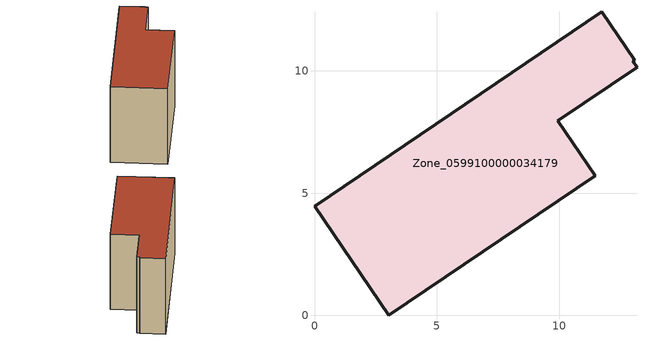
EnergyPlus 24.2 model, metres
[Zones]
Zone_0599100000034179
 floor ground (C_G): 13.02,10.39 13.18,10.14 9.95,7.95 11.48,5.7 3.03,0 0,4.46 11.74,12.42 13.09,10.43 z0
 wall outside (C_F): 3.03,0 11.48,5.7 9.95,7.95 13.18,10.14 13.02,10.39 13.09,10.43 11.74,12.42 0,4.46 3.03,0 z0:8.3
 roof outside (C_R): 13.18,10.14 13.02,10.39 13.09,10.43 11.74,12.42 0,4.46 3.03,0 11.48,5.7 9.95,7.95 z8.3
[BUILDING]
Pand.0599100000034179: North Axis=0; Terrain=City; Loads Convergence Tolerance Value=0.04; Temperature Convergence Tolerance Value=0.4; Solar Distribution=FullExterior; Maximum Number of Warmup Days=25; Minimum Number of Warmup Days=1
[Site:Location]
Rotterdam.The.Hague.AP_ZH_NLD Design_Conditions: Latitude=51.96; Longitude=4.45; Time Zone=1; Elevation=-4.5
[SITE:GROUNDTEMPERATURE:BUILDINGSURFACE]
18, 18, 18, 18, 18, 18, 18, 18, 18, 18, 18, 18
[MATERIAL] Thermal Absorptance=0.9; Solar Absorptance=0.7; Visible Absorptance=0.7
Name | Roughness | Thickness | Conductivity | Density | Specific Heat
G.TI.1975-1991 | MediumSmooth | 0.15 | 0.288461 | 540 | 1210
F.TI.1975-1991 | Rough | 0.3 | 0.230769 | 1920 | 840
R.TI.1975-1991 | MediumRough | 0.2 | 0.153846 | 1500 | 1000
[CONSTRUCTION]
C_G: G.TI.1975-1991
C_F: F.TI.1975-1991
C_R: R.TI.1975-1991
[ZONE]
Zone_0599100000034179: Type=1; Multiplier=1; Ceiling Height=Autocalculate; Volume=Autocalculate; Floor Area=autocalculate; Part of Total Floor Area=Yes
[ZONEINFILTRATION:DESIGNFLOWRATE]
Infil_Zone_0599100000034179: Zone or ZoneList or Space or SpaceList=Zone_0599100000034179; Schedule=AlwaysOn; Design Flow Rate Calculation Method=Flow/Area; Flow Rate per Floor Area=0.003; Constant Term Coefficient=1; Temperature Term Coefficient=0; Velocity Term Coefficient=0; Velocity Squared Term Coefficient=0
[HVACTEMPLATE:ZONE:IDEALLOADSAIRSYSTEM]
Zone_0599100000034179: Maximum Heating Supply Air Temperature=50; Minimum Cooling Supply Air Temperature=13; Maximum Heating Supply Air Humidity Ratio=0.0156; Minimum Cooling Supply Air Humidity Ratio=0.0077; Heating Limit=NoLimit; Cooling Limit=NoLimit; Dehumidification Control Type=ConstantSensibleHeatRatio; Cooling Sensible Heat Ratio=0.7; Dehumidification Setpoint=60; Humidification Control Type=None; Humidification Setpoint=30; Outdoor Air Method=None; Outdoor Air Flow Rate per Person=0.00944; Outdoor Air Flow Rate per Zone Floor Area=0; Outdoor Air Flow Rate per Zone=0; Demand Controlled Ventilation Type=None; Outdoor Air Economizer Type=NoEconomizer; Heat Recovery Type=None; Sensible Heat Recovery Effectiveness=0.7; Latent Heat Recovery Effectiveness=0.65
[ZONECONTROL:THERMOSTAT]
ThermostatControl_Zone_0599100000034179: Zone or ZoneList=Zone_0599100000034179; Control Type Schedule=DualSetpointControlType; Control 1=Thermostat_Zone_0599100000034179; Temperature Difference Between Cutout And Setpoint=0
[THERMOSTATSETPOINT:DUALSETPOINT]
Thermostat_Zone_0599100000034179: Heating Setpoint Temperature Schedule=HeatingSetpoint_Zone_0599100000034179; Cooling Setpoint Temperature Schedule=CoolingSetpoint_Zone_0599100000034179
[SCHEDULE:COMPACT]
HeatingSetpoint_Zone_0599100000034179: Through: 12/31, For: AllDays, Until: 24:00, 21
CoolingSetpoint_Zone_0599100000034179: Through: 12/31, For: AllDays, Until: 24:00, 24
DualSetpointControlType: Through: 12/31, For: AllDays, Until: 24:00, 4
AlwaysOn: Through: 12/31, For: AllDays, Until: 24:00, 1
